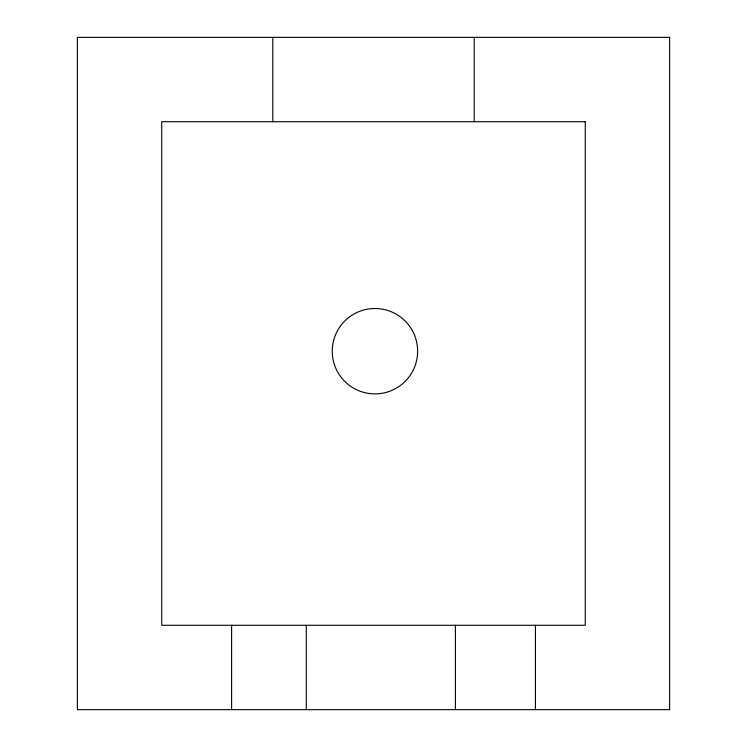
<?xml version="1.0" encoding="UTF-8"?>
<svg xmlns="http://www.w3.org/2000/svg" width="747" height="747" viewBox="0 0 747 747"><rect width="100%" height="100%" fill="white"/><g stroke="black" fill="none" stroke-linecap="round" stroke-linejoin="round"><path stroke-width="1.12" d="M535.44 625.286L535.44 709.65M474.196 37.35L474.196 121.714M455.399 625.286L455.399 709.65M306.307 625.286L306.307 709.65M272.804 37.35L272.804 121.714M231.607 625.286L231.607 709.65M669.629 37.35L77.371 37.35L77.371 709.65L669.629 709.65L669.629 37.35M585.265 121.714L161.735 121.714L161.735 625.286L585.265 625.286L585.265 121.714M349.549 385.517A42.682 42.682 0 0 0 417.358 356.039A42.682 42.682 0 0 0 357.925 312.059A42.682 42.682 0 0 0 349.549 385.517"/></g></svg>
